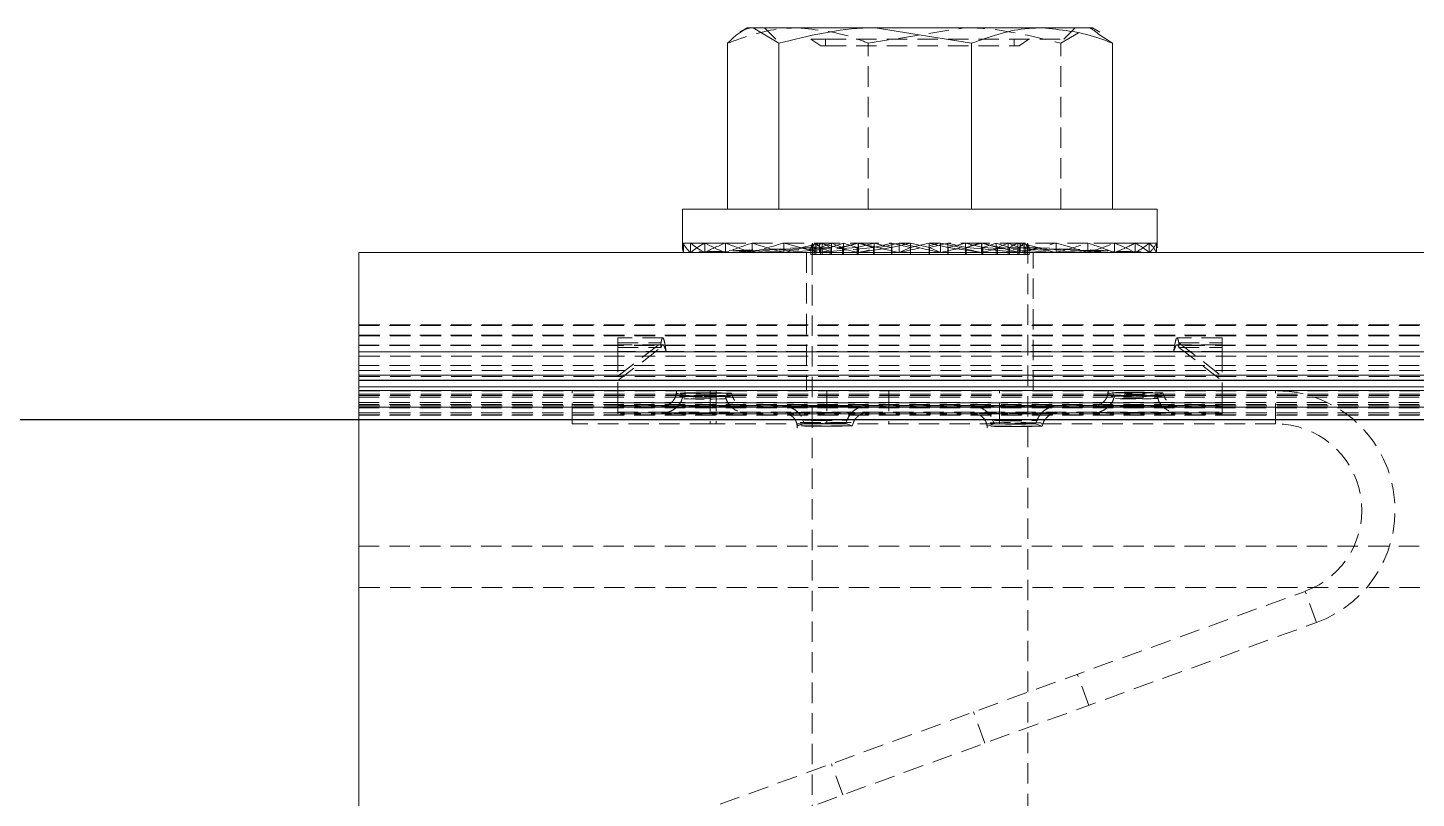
# Model space of a CAD drawing. Header units: feet. Extents: x 873 to 1463, y 2730 to 2935.
# Drawn here: x 1292.28 to 1309.3, y 2855.55 to 2865 of the extents above; entities that cross this region are included whole.
import ezdxf

# ---------------------------------------------------------------- set-up
doc = ezdxf.new("R2010")
doc.units = ezdxf.units.FT
doc.header["$MEASUREMENT"] = 0
doc.linetypes.add('HIDDEN', pattern=[0.375, 0.25, -0.125])

msp = doc.modelspace()

# ---------------------------------------------------------------- linework, layer by layer
at = {"color": 7, "linetype": 'Continuous', "lineweight": 15}
for p, q in [((1301.1, 2864.999), (1301.009, 2864.947)), ((1301.1, 2864.999), (1301.172, 2864.999)), ((1301.488, 2864.81), (1301.172, 2864.999)), ((1301.172, 2864.999), (1302.669, 2864.999)), ((1303.849, 2864.81), (1302.669, 2864.999)), ((1302.669, 2864.999), (1304.713, 2864.999)), ((1304.713, 2864.999), (1305.333, 2864.999)), ((1305.424, 2864.947), (1305.333, 2864.999)), ((1305.408, 2864.919), (1305.578, 2864.81)), ((1300.856, 2862.777), (1300.856, 2864.81)), ((1301.488, 2862.777), (1301.488, 2864.81)), ((1303.849, 2862.777), (1303.849, 2864.81)), ((1305.578, 2862.777), (1305.578, 2864.81)), ((1300.306, 2862.777), (1300.306, 2862.301)), ((1301.158, 2862.777), (1300.306, 2862.777)), ((1306.127, 2862.777), (1301.158, 2862.777)), ((1306.127, 2862.301), (1306.127, 2862.777)), ((1300.317, 2862.243), (1300.317, 2862.36)), ((1300.405, 2862.243), (1300.405, 2862.36)), ((1300.579, 2862.243), (1300.579, 2862.36)), ((1300.832, 2862.243), (1300.832, 2862.36)), ((1301.158, 2862.243), (1301.158, 2862.36)), ((1301.547, 2862.243), (1301.547, 2862.36)), ((1301.987, 2862.243), (1301.987, 2862.36)), ((1302.463, 2862.243), (1302.463, 2862.36)), ((1302.963, 2862.243), (1302.963, 2862.36)), ((1303.47, 2862.243), (1303.47, 2862.36)), ((1303.97, 2862.243), (1303.97, 2862.36)), ((1304.447, 2862.243), (1304.447, 2862.36)), ((1304.886, 2862.243), (1304.886, 2862.36)), ((1305.275, 2862.243), (1305.275, 2862.36)), ((1305.601, 2862.243), (1305.601, 2862.36)), ((1305.855, 2862.243), (1305.855, 2862.36)), ((1306.028, 2862.243), (1306.028, 2862.36)), ((1306.116, 2862.243), (1306.116, 2862.36)), ((1296.337, 2862.243), (1310.096, 2862.243)), ((1296.337, 2862.243), (1296.337, 2861.025)), ((1300.401, 2862.247), (1300.317, 2862.243)), ((1300.566, 2862.25), (1300.405, 2862.243)), ((1300.807, 2862.253), (1300.579, 2862.243)), ((1301.116, 2862.257), (1300.832, 2862.243)), ((1301.158, 2862.243), (1301.482, 2862.262)), ((1301.892, 2862.267), (1301.547, 2862.243)), ((1301.878, 2862.243), (1301.878, 2862.266)), ((1301.899, 2862.266), (1301.899, 2862.243)), ((1301.919, 2862.243), (1301.919, 2862.26)), ((1301.939, 2862.255), (1301.939, 2862.243)), ((1302.327, 2862.276), (1301.987, 2862.243)), ((1301.999, 2862.243), (1301.999, 2862.244)), ((1302.018, 2862.246), (1302.018, 2862.243)), ((1302.116, 2862.243), (1302.116, 2862.256)), ((1302.133, 2862.257), (1302.133, 2862.243)), ((1302.267, 2862.27), (1302.267, 2862.243)), ((1302.281, 2862.271), (1302.281, 2862.243)), ((1302.446, 2862.243), (1302.446, 2862.247)), ((1302.458, 2862.245), (1302.458, 2862.243)), ((1302.762, 2862.29), (1302.463, 2862.243)), ((1302.649, 2862.243), (1302.649, 2862.272)), ((1302.657, 2862.273), (1302.657, 2862.243)), ((1302.869, 2862.243), (1302.869, 2862.265)), ((1302.874, 2862.264), (1302.874, 2862.243)), ((1303.1, 2862.306), (1302.963, 2862.243)), ((1303.1, 2862.243), (1303.1, 2862.306)), ((1303.101, 2862.328), (1303.101, 2862.243)), ((1303.334, 2862.243), (1303.334, 2862.275)), ((1303.564, 2862.306), (1303.47, 2862.328)), ((1303.564, 2862.306), (1303.97, 2862.243)), ((1303.564, 2862.243), (1303.564, 2862.306)), ((1303.784, 2862.243), (1303.784, 2862.272)), ((1303.97, 2862.288), (1304.447, 2862.243)), ((1303.987, 2862.243), (1303.987, 2862.287)), ((1304.167, 2862.243), (1304.167, 2862.27)), ((1304.317, 2862.243), (1304.317, 2862.256)), ((1304.434, 2862.243), (1304.434, 2862.244)), ((1304.447, 2862.274), (1304.886, 2862.243)), ((1304.514, 2862.243), (1304.514, 2862.269)), ((1304.555, 2862.243), (1304.555, 2862.266)), ((1304.886, 2862.265), (1305.275, 2862.243)), ((1305.275, 2862.259), (1305.601, 2862.243)), ((1305.601, 2862.254), (1305.855, 2862.243)), ((1305.855, 2862.25), (1306.028, 2862.243)), ((1306.028, 2862.247), (1306.116, 2862.243)), ((1296.337, 2861.025), (1310.096, 2861.025)), ((1296.337, 2860.741), (1296.337, 2861.025)), ((1310.096, 2860.741), (1296.337, 2860.741)), ((1296.337, 2860.677), (1296.337, 2860.741)), ((1296.337, 2860.677), (1310.096, 2860.677)), ((1296.337, 2860.675), (1296.337, 2860.677)), ((1296.337, 2860.675), (1310.096, 2860.675)), ((1296.337, 2860.598), (1296.337, 2860.675)), ((1310.096, 2860.598), (1296.337, 2860.598)), ((1296.337, 2860.598), (1296.337, 2860.554)), ((1296.337, 2860.554), (1310.096, 2860.554)), ((1296.337, 2860.346), (1296.337, 2860.554)), ((1310.096, 2860.346), (1296.337, 2860.346)), ((1296.337, 2860.346), (1296.337, 2851.609))]:
    msp.add_line(p, q, dxfattribs=at)
at = {"color": 7, "linetype": 'HIDDEN', "lineweight": 0}
for p, q in [((1301.311, 2864.999), (1301.45, 2864.86)), ((1302.584, 2864.81), (1303.764, 2864.999)), ((1304.945, 2864.81), (1305.261, 2864.999)), ((1304.983, 2864.86), (1305.122, 2864.999)), ((1301.881, 2864.86), (1302.061, 2864.86)), ((1302.001, 2864.776), (1301.881, 2864.86)), ((1302.001, 2864.776), (1302.061, 2864.776)), ((1302.061, 2864.86), (1304.983, 2864.86)), ((1302.061, 2864.776), (1302.061, 2864.86)), ((1302.061, 2864.776), (1304.432, 2864.776)), ((1302.584, 2862.777), (1302.584, 2864.81)), ((1304.372, 2864.776), (1304.372, 2864.86)), ((1304.432, 2864.776), (1304.552, 2864.86)), ((1304.945, 2862.777), (1304.945, 2864.81)), ((1300.317, 2862.36), (1300.405, 2862.36)), ((1300.405, 2862.36), (1300.579, 2862.36)), ((1300.579, 2862.36), (1300.832, 2862.36)), ((1300.832, 2862.36), (1301.158, 2862.36)), ((1301.158, 2862.36), (1301.547, 2862.36)), ((1301.547, 2862.36), (1301.987, 2862.36)), ((1301.878, 2862.306), (1301.899, 2862.36)), ((1301.878, 2862.306), (1301.939, 2862.36)), ((1301.899, 2862.36), (1301.899, 2862.266)), ((1301.919, 2862.306), (1301.899, 2862.36)), ((1301.919, 2862.306), (1302.018, 2862.36)), ((1301.939, 2862.36), (1301.939, 2862.255)), ((1301.999, 2862.306), (1301.939, 2862.36)), ((1301.987, 2862.36), (1302.463, 2862.36)), ((1301.999, 2862.306), (1302.133, 2862.36)), ((1302.018, 2862.36), (1302.018, 2862.246)), ((1302.116, 2862.306), (1302.018, 2862.36)), ((1302.116, 2862.306), (1302.281, 2862.36)), ((1302.133, 2862.36), (1302.133, 2862.257)), ((1302.267, 2862.306), (1302.133, 2862.36)), ((1302.267, 2862.306), (1302.458, 2862.36)), ((1302.281, 2862.36), (1302.281, 2862.271)), ((1302.446, 2862.306), (1302.281, 2862.36)), ((1302.446, 2862.306), (1302.657, 2862.36)), ((1302.458, 2862.36), (1302.458, 2862.245)), ((1302.649, 2862.306), (1302.458, 2862.36)), ((1302.463, 2862.36), (1302.874, 2862.36)), ((1302.649, 2862.306), (1302.874, 2862.36)), ((1302.657, 2862.36), (1302.657, 2862.273)), ((1302.869, 2862.306), (1302.657, 2862.36)), ((1302.869, 2862.306), (1303.101, 2862.36)), ((1302.874, 2862.36), (1302.874, 2862.264)), ((1303.1, 2862.306), (1302.874, 2862.36)), ((1302.963, 2862.36), (1303.101, 2862.36)), ((1303.1, 2862.306), (1303.332, 2862.36)), ((1303.101, 2862.36), (1303.101, 2862.328)), ((1303.334, 2862.306), (1303.101, 2862.36)), ((1303.47, 2862.328), (1303.332, 2862.36)), ((1303.47, 2862.36), (1303.332, 2862.36)), ((1303.332, 2862.36), (1303.332, 2862.221)), ((1303.334, 2862.306), (1303.559, 2862.36)), ((1303.784, 2862.306), (1303.559, 2862.36)), ((1303.97, 2862.36), (1303.559, 2862.36)), ((1303.559, 2862.36), (1303.559, 2862.221)), ((1303.564, 2862.306), (1303.776, 2862.36)), ((1303.987, 2862.306), (1303.776, 2862.36)), ((1303.776, 2862.36), (1303.776, 2862.221)), ((1303.784, 2862.306), (1303.975, 2862.36)), ((1304.447, 2862.36), (1303.97, 2862.36)), ((1304.167, 2862.306), (1303.975, 2862.36)), ((1303.975, 2862.36), (1303.975, 2862.221)), ((1303.987, 2862.306), (1304.152, 2862.36)), ((1304.317, 2862.306), (1304.152, 2862.36)), ((1304.152, 2862.36), (1304.152, 2862.221)), ((1304.167, 2862.306), (1304.3, 2862.36)), ((1304.434, 2862.306), (1304.3, 2862.36)), ((1304.3, 2862.36), (1304.3, 2862.221)), ((1304.317, 2862.306), (1304.416, 2862.36)), ((1304.514, 2862.306), (1304.416, 2862.36)), ((1304.416, 2862.36), (1304.416, 2862.221)), ((1304.434, 2862.306), (1304.495, 2862.36)), ((1304.886, 2862.36), (1304.447, 2862.36)), ((1304.555, 2862.306), (1304.495, 2862.36)), ((1304.495, 2862.36), (1304.495, 2862.221)), ((1304.514, 2862.306), (1304.535, 2862.36)), ((1304.555, 2862.306), (1304.535, 2862.36)), ((1304.535, 2862.36), (1304.535, 2862.221)), ((1305.275, 2862.36), (1304.886, 2862.36)), ((1305.601, 2862.36), (1305.275, 2862.36)), ((1305.855, 2862.36), (1305.601, 2862.36)), ((1306.028, 2862.36), (1305.855, 2862.36)), ((1306.116, 2862.36), (1306.028, 2862.36)), ((1301.878, 2862.306), (1300.401, 2862.247)), ((1301.919, 2862.306), (1300.566, 2862.25)), ((1301.999, 2862.306), (1300.807, 2862.253)), ((1302.116, 2862.306), (1301.116, 2862.257)), ((1301.482, 2862.262), (1302.267, 2862.306)), ((1301.828, 2862.243), (1301.828, 2860.55)), ((1301.878, 2862.266), (1301.878, 2862.306)), ((1301.878, 2862.221), (1301.878, 2862.243)), ((1301.899, 2862.221), (1301.878, 2862.221)), ((1302.446, 2862.306), (1301.892, 2862.267)), ((1301.894, 2862.221), (1301.894, 2848.093)), ((1301.899, 2862.243), (1301.899, 2862.221)), ((1301.919, 2862.221), (1301.899, 2862.221)), ((1301.919, 2862.26), (1301.919, 2862.306)), ((1301.919, 2862.221), (1301.919, 2862.243)), ((1301.939, 2862.221), (1301.919, 2862.221)), ((1301.939, 2862.243), (1301.939, 2862.221)), ((1301.999, 2862.221), (1301.939, 2862.221)), ((1301.999, 2862.244), (1301.999, 2862.306)), ((1301.999, 2862.221), (1301.999, 2862.243)), ((1302.018, 2862.221), (1301.999, 2862.221)), ((1302.018, 2862.243), (1302.018, 2862.221)), ((1302.116, 2862.221), (1302.018, 2862.221)), ((1302.116, 2862.256), (1302.116, 2862.306)), ((1302.116, 2862.221), (1302.116, 2862.243)), ((1302.133, 2862.221), (1302.116, 2862.221)), ((1302.133, 2862.243), (1302.133, 2862.221)), ((1302.267, 2862.221), (1302.133, 2862.221)), ((1302.267, 2862.306), (1302.267, 2862.27)), ((1302.267, 2862.243), (1302.267, 2862.221)), ((1302.281, 2862.221), (1302.267, 2862.221)), ((1302.281, 2862.243), (1302.281, 2862.221)), ((1302.446, 2862.221), (1302.281, 2862.221)), ((1302.649, 2862.306), (1302.327, 2862.276)), ((1302.446, 2862.247), (1302.446, 2862.306)), ((1302.446, 2862.221), (1302.446, 2862.243)), ((1302.458, 2862.221), (1302.446, 2862.221)), ((1302.458, 2862.243), (1302.458, 2862.221)), ((1302.649, 2862.221), (1302.458, 2862.221)), ((1302.649, 2862.272), (1302.649, 2862.306)), ((1302.649, 2862.221), (1302.649, 2862.243)), ((1302.657, 2862.221), (1302.649, 2862.221)), ((1302.657, 2862.243), (1302.657, 2862.221)), ((1302.869, 2862.221), (1302.657, 2862.221)), ((1302.869, 2862.306), (1302.762, 2862.29)), ((1302.869, 2862.265), (1302.869, 2862.306)), ((1302.869, 2862.221), (1302.869, 2862.243)), ((1302.874, 2862.221), (1302.869, 2862.221)), ((1302.874, 2862.243), (1302.874, 2862.221)), ((1303.1, 2862.221), (1302.874, 2862.221)), ((1303.1, 2862.221), (1303.1, 2862.243)), ((1303.101, 2862.221), (1303.1, 2862.221)), ((1303.101, 2862.243), (1303.101, 2862.221)), ((1303.334, 2862.221), (1303.101, 2862.221)), ((1303.334, 2862.306), (1303.47, 2862.243)), ((1303.334, 2862.275), (1303.334, 2862.306)), ((1303.334, 2862.221), (1303.334, 2862.243)), ((1303.564, 2862.221), (1303.334, 2862.221)), ((1303.564, 2862.221), (1303.564, 2862.243)), ((1303.784, 2862.221), (1303.564, 2862.221)), ((1303.784, 2862.306), (1303.97, 2862.288)), ((1303.784, 2862.272), (1303.784, 2862.306)), ((1303.784, 2862.221), (1303.784, 2862.243)), ((1303.987, 2862.221), (1303.784, 2862.221)), ((1303.987, 2862.306), (1304.447, 2862.274)), ((1303.987, 2862.287), (1303.987, 2862.306)), ((1303.987, 2862.221), (1303.987, 2862.243)), ((1304.167, 2862.221), (1303.987, 2862.221)), ((1304.167, 2862.306), (1304.886, 2862.265)), ((1304.167, 2862.27), (1304.167, 2862.306)), ((1304.167, 2862.221), (1304.167, 2862.243)), ((1304.317, 2862.221), (1304.167, 2862.221)), ((1304.317, 2862.306), (1305.275, 2862.259)), ((1304.317, 2862.256), (1304.317, 2862.306)), ((1304.317, 2862.221), (1304.317, 2862.243)), ((1304.434, 2862.221), (1304.317, 2862.221)), ((1304.434, 2862.306), (1305.601, 2862.254)), ((1304.434, 2862.244), (1304.434, 2862.306)), ((1304.434, 2862.221), (1304.434, 2862.243)), ((1304.514, 2862.221), (1304.434, 2862.221)), ((1304.514, 2862.306), (1305.855, 2862.25)), ((1304.514, 2862.269), (1304.514, 2862.306)), ((1304.514, 2862.221), (1304.514, 2862.243)), ((1304.555, 2862.221), (1304.514, 2862.221)), ((1304.54, 2847.858), (1304.54, 2862.221)), ((1304.555, 2862.306), (1306.028, 2862.247)), ((1304.555, 2862.266), (1304.555, 2862.306)), ((1304.555, 2862.221), (1304.555, 2862.243)), ((1304.605, 2860.55), (1304.605, 2862.243)), ((1310.096, 2861.356), (1296.337, 2861.356)), ((1310.096, 2861.356), (1296.337, 2861.356)), ((1296.337, 2861.351), (1310.096, 2861.351)), ((1310.096, 2861.231), (1296.337, 2861.231)), ((1296.337, 2861.229), (1310.096, 2861.229)), ((1310.096, 2861.221), (1296.337, 2861.221)), ((1299.512, 2861.029), (1299.512, 2861.197)), ((1300.064, 2861.197), (1299.512, 2861.197)), ((1306.921, 2861.197), (1306.369, 2861.197)), ((1306.921, 2861.197), (1306.921, 2861.029)), ((1296.337, 2861.107), (1310.096, 2861.107)), ((1296.337, 2861.105), (1310.096, 2861.105)), ((1299.512, 2861.135), (1300.042, 2861.135)), ((1299.512, 2860.727), (1300.042, 2861.135)), ((1300.064, 2861.112), (1299.512, 2861.112)), ((1299.512, 2861.081), (1300.042, 2861.081)), ((1299.512, 2860.673), (1300.042, 2861.081)), ((1299.512, 2861.029), (1299.512, 2860.402)), ((1300.105, 2861.029), (1299.512, 2861.029)), ((1300.105, 2861.028), (1299.512, 2861.028)), ((1300.042, 2861.081), (1300.042, 2861.135)), ((1306.328, 2861.029), (1300.105, 2861.029)), ((1300.105, 2861.028), (1300.105, 2861.029)), ((1306.328, 2861.028), (1300.105, 2861.028)), ((1306.921, 2861.029), (1306.328, 2861.029)), ((1306.328, 2861.028), (1306.328, 2861.029)), ((1306.921, 2861.028), (1306.328, 2861.028)), ((1306.921, 2861.112), (1306.369, 2861.112)), ((1306.392, 2861.135), (1306.921, 2861.135)), ((1306.392, 2861.081), (1306.392, 2861.135)), ((1306.392, 2861.135), (1306.921, 2860.727)), ((1306.392, 2861.081), (1306.921, 2861.081)), ((1306.392, 2861.081), (1306.921, 2860.673)), ((1306.921, 2860.402), (1306.921, 2861.029)), ((1310.096, 2860.973), (1296.337, 2860.973)), ((1296.337, 2860.857), (1310.096, 2860.857)), ((1310.096, 2860.799), (1296.337, 2860.799)), ((1310.096, 2860.724), (1296.337, 2860.724)), ((1310.096, 2860.55), (1296.337, 2860.55)), ((1310.096, 2860.509), (1296.337, 2860.509)), ((1310.096, 2860.491), (1296.337, 2860.491)), ((1296.337, 2860.472), (1310.096, 2860.472)), ((1298.951, 2860.143), (1298.951, 2860.55)), ((1300.236, 2860.52), (1300.221, 2860.479)), ((1300.237, 2860.52), (1300.316, 2860.491)), ((1300.316, 2860.491), (1300.301, 2860.45)), ((1300.644, 2860.55), (1300.644, 2860.143)), ((1300.719, 2860.55), (1300.719, 2860.143)), ((1300.825, 2860.491), (1300.905, 2860.52)), ((1300.84, 2860.45), (1300.825, 2860.491)), ((1300.92, 2860.479), (1300.905, 2860.52)), ((1302.074, 2860.55), (1302.074, 2860.143)), ((1302.836, 2860.55), (1302.836, 2860.143)), ((1304.191, 2860.143), (1304.191, 2860.55)), ((1305.529, 2860.524), (1305.514, 2860.483)), ((1305.529, 2860.524), (1305.608, 2860.495)), ((1305.608, 2860.495), (1305.593, 2860.454)), ((1306.117, 2860.495), (1306.197, 2860.524)), ((1306.132, 2860.454), (1306.117, 2860.495)), ((1306.212, 2860.483), (1306.197, 2860.524)), ((1307.578, 2860.143), (1307.578, 2860.55)), ((1296.337, 2860.407), (1310.096, 2860.407)), ((1296.337, 2860.38), (1310.096, 2860.38)), ((1310.096, 2860.365), (1296.337, 2860.365)), ((1296.337, 2860.338), (1310.096, 2860.338)), ((1306.921, 2860.402), (1299.512, 2860.402)), ((1306.921, 2860.402), (1299.512, 2860.402)), ((1299.512, 2860.402), (1299.512, 2860.37)), ((1299.512, 2860.37), (1306.921, 2860.37)), ((1299.512, 2860.286), (1299.512, 2860.37)), ((1306.921, 2860.352), (1299.512, 2860.352)), ((1306.921, 2860.37), (1306.921, 2860.402)), ((1306.921, 2860.286), (1306.921, 2860.37)), ((1296.337, 2860.28), (1310.096, 2860.28)), ((1310.096, 2860.28), (1296.337, 2860.28)), ((1310.096, 2860.252), (1296.337, 2860.252)), ((1296.337, 2860.248), (1310.096, 2860.248)), ((1296.337, 2860.195), (1310.096, 2860.195)), ((1300.644, 2860.143), (1298.951, 2860.143)), ((1299.512, 2860.286), (1306.921, 2860.286)), ((1299.512, 2860.267), (1299.512, 2860.286)), ((1306.921, 2860.267), (1299.512, 2860.267)), ((1307.578, 2860.143), (1300.644, 2860.143)), ((1301.703, 2860.159), (1301.718, 2860.117)), ((1301.798, 2860.146), (1301.718, 2860.118)), ((1301.783, 2860.188), (1301.798, 2860.146)), ((1302.307, 2860.146), (1302.322, 2860.188)), ((1302.386, 2860.118), (1302.307, 2860.146)), ((1302.386, 2860.117), (1302.401, 2860.159)), ((1304.032, 2860.155), (1304.047, 2860.114)), ((1304.126, 2860.143), (1304.047, 2860.114)), ((1304.111, 2860.184), (1304.126, 2860.143)), ((1304.635, 2860.143), (1304.65, 2860.184)), ((1304.715, 2860.114), (1304.635, 2860.143)), ((1304.715, 2860.114), (1304.73, 2860.155)), ((1306.921, 2860.286), (1306.921, 2860.267)), ((1296.337, 2858.645), (1310.096, 2858.645)), ((1310.096, 2858.137), (1296.337, 2858.137)), ((1297.596, 2854.326), (1307.94, 2858.09)), ((1308.079, 2857.708), (1307.94, 2858.09)), ((1297.735, 2853.944), (1308.079, 2857.708)), ((1305.287, 2856.692), (1305.148, 2857.074)), ((1304.014, 2856.229), (1303.875, 2856.611)), ((1302.27, 2855.594), (1302.131, 2855.976))]:
    msp.add_line(p, q, dxfattribs=at)
at = {"color": 6}
for p, q in [((1194.713, 2860.195), (1296.337, 2860.195)), ((1296.337, 2860.195), (1411.72, 2860.195))]:
    msp.add_line(p, q, dxfattribs=at)
at = {"color": 7, "linetype": 'HIDDEN', "lineweight": 0, "flags": 128}
for points in [[(1300.571, 2860.482), (1300.704, 2860.482), (1300.817, 2860.481), (1300.893, 2860.48), (1300.92, 2860.479), (1300.893, 2860.478), (1300.817, 2860.477), (1300.704, 2860.476), (1300.571, 2860.476), (1300.437, 2860.476), (1300.324, 2860.477), (1300.248, 2860.478), (1300.221, 2860.479), (1300.248, 2860.48), (1300.324, 2860.481), (1300.437, 2860.482), (1300.571, 2860.482)], [(1300.571, 2860.523), (1300.443, 2860.523), (1300.334, 2860.522), (1300.262, 2860.521), (1300.236, 2860.52), (1300.262, 2860.519), (1300.334, 2860.518), (1300.443, 2860.518), (1300.571, 2860.517), (1300.698, 2860.518), (1300.807, 2860.518), (1300.879, 2860.519), (1300.905, 2860.52), (1300.879, 2860.521), (1300.807, 2860.522), (1300.698, 2860.523), (1300.571, 2860.523)], [(1300.571, 2860.489), (1300.668, 2860.489), (1300.751, 2860.49), (1300.806, 2860.491), (1300.825, 2860.491), (1300.806, 2860.492), (1300.751, 2860.493), (1300.668, 2860.493), (1300.571, 2860.494), (1300.473, 2860.493), (1300.391, 2860.493), (1300.335, 2860.492), (1300.316, 2860.491), (1300.335, 2860.491), (1300.391, 2860.49), (1300.473, 2860.489), (1300.571, 2860.489)], [(1305.863, 2860.486), (1305.996, 2860.486), (1306.109, 2860.485), (1306.185, 2860.484), (1306.212, 2860.483), (1306.185, 2860.482), (1306.109, 2860.481), (1305.996, 2860.48), (1305.863, 2860.48), (1305.729, 2860.48), (1305.616, 2860.481), (1305.54, 2860.482), (1305.514, 2860.483), (1305.54, 2860.484), (1305.616, 2860.485), (1305.729, 2860.486), (1305.863, 2860.486)], [(1305.863, 2860.527), (1305.735, 2860.527), (1305.626, 2860.526), (1305.554, 2860.525), (1305.529, 2860.524), (1305.554, 2860.523), (1305.626, 2860.522), (1305.735, 2860.521), (1305.863, 2860.521), (1305.991, 2860.521), (1306.099, 2860.522), (1306.171, 2860.523), (1306.197, 2860.524), (1306.171, 2860.525), (1306.099, 2860.526), (1305.991, 2860.527), (1305.863, 2860.527)], [(1305.863, 2860.493), (1305.96, 2860.493), (1306.043, 2860.494), (1306.098, 2860.494), (1306.117, 2860.495), (1306.098, 2860.496), (1306.043, 2860.497), (1305.96, 2860.497), (1305.863, 2860.497), (1305.765, 2860.497), (1305.683, 2860.497), (1305.628, 2860.496), (1305.608, 2860.495), (1305.628, 2860.494), (1305.683, 2860.494), (1305.765, 2860.493), (1305.863, 2860.493)], [(1300.05, 2860.359), (1300.09, 2860.361), (1300.203, 2860.363), (1300.372, 2860.364), (1300.571, 2860.364), (1300.77, 2860.364), (1300.938, 2860.363), (1301.051, 2860.361), (1301.091, 2860.359), (1301.051, 2860.358), (1300.938, 2860.356), (1300.77, 2860.355), (1300.571, 2860.355), (1300.372, 2860.355), (1300.203, 2860.356), (1300.09, 2860.358), (1300.05, 2860.359)], [(1300.571, 2860.448), (1300.467, 2860.448), (1300.38, 2860.449), (1300.322, 2860.449), (1300.301, 2860.45), (1300.322, 2860.451), (1300.38, 2860.452), (1300.467, 2860.452), (1300.571, 2860.453), (1300.674, 2860.452), (1300.761, 2860.452), (1300.82, 2860.451), (1300.84, 2860.45), (1300.82, 2860.449), (1300.761, 2860.449), (1300.674, 2860.448), (1300.571, 2860.448)], [(1301.532, 2860.363), (1301.572, 2860.365), (1301.685, 2860.366), (1301.853, 2860.367), (1302.052, 2860.368), (1302.251, 2860.367), (1302.42, 2860.366), (1302.533, 2860.365), (1302.572, 2860.363), (1302.533, 2860.361), (1302.42, 2860.36), (1302.251, 2860.359), (1302.052, 2860.359), (1301.853, 2860.359), (1301.685, 2860.36), (1301.572, 2860.361), (1301.532, 2860.363)], [(1303.861, 2860.359), (1303.9, 2860.361), (1304.013, 2860.363), (1304.182, 2860.364), (1304.381, 2860.364), (1304.58, 2860.364), (1304.749, 2860.363), (1304.861, 2860.361), (1304.901, 2860.359), (1304.861, 2860.358), (1304.749, 2860.356), (1304.58, 2860.355), (1304.381, 2860.355), (1304.182, 2860.355), (1304.013, 2860.356), (1303.9, 2860.358), (1303.861, 2860.359)], [(1305.343, 2860.363), (1305.382, 2860.365), (1305.495, 2860.366), (1305.664, 2860.367), (1305.863, 2860.368), (1306.062, 2860.367), (1306.23, 2860.366), (1306.343, 2860.365), (1306.383, 2860.363), (1306.343, 2860.361), (1306.23, 2860.36), (1306.062, 2860.359), (1305.863, 2860.359), (1305.664, 2860.359), (1305.495, 2860.36), (1305.382, 2860.361), (1305.343, 2860.363)], [(1305.863, 2860.452), (1305.76, 2860.452), (1305.672, 2860.452), (1305.614, 2860.453), (1305.593, 2860.454), (1305.614, 2860.455), (1305.672, 2860.456), (1305.76, 2860.456), (1305.863, 2860.456), (1305.966, 2860.456), (1306.053, 2860.456), (1306.112, 2860.455), (1306.132, 2860.454), (1306.112, 2860.453), (1306.053, 2860.452), (1305.966, 2860.452), (1305.863, 2860.452)], [(1300.05, 2860.275), (1300.09, 2860.273), (1300.203, 2860.272), (1300.372, 2860.271), (1300.571, 2860.27), (1300.77, 2860.271), (1300.938, 2860.272), (1301.051, 2860.273), (1301.091, 2860.275), (1301.051, 2860.276), (1300.938, 2860.278), (1300.77, 2860.279), (1300.571, 2860.279), (1300.372, 2860.279), (1300.203, 2860.278), (1300.09, 2860.276), (1300.05, 2860.275)], [(1302.572, 2860.278), (1302.533, 2860.28), (1302.42, 2860.282), (1302.251, 2860.283), (1302.052, 2860.283), (1301.853, 2860.283), (1301.685, 2860.282), (1301.572, 2860.28), (1301.532, 2860.278), (1301.572, 2860.277), (1301.685, 2860.275), (1301.853, 2860.274), (1302.052, 2860.274), (1302.251, 2860.274), (1302.42, 2860.275), (1302.533, 2860.277), (1302.572, 2860.278)], [(1302.052, 2860.156), (1302.186, 2860.156), (1302.299, 2860.157), (1302.375, 2860.157), (1302.401, 2860.159), (1302.375, 2860.16), (1302.299, 2860.161), (1302.186, 2860.161), (1302.052, 2860.162), (1301.919, 2860.161), (1301.806, 2860.161), (1301.73, 2860.16), (1301.703, 2860.159), (1301.703, 2860.159)], [(1302.052, 2860.19), (1301.949, 2860.19), (1301.862, 2860.189), (1301.803, 2860.189), (1301.783, 2860.188), (1301.803, 2860.187), (1301.862, 2860.186), (1301.949, 2860.185), (1302.052, 2860.185), (1302.155, 2860.185), (1302.243, 2860.186), (1302.301, 2860.187), (1302.322, 2860.188)], [(1302.052, 2860.149), (1302.15, 2860.148), (1302.232, 2860.148), (1302.287, 2860.147), (1302.307, 2860.146), (1302.287, 2860.146), (1302.232, 2860.145), (1302.15, 2860.144), (1302.052, 2860.144), (1301.955, 2860.144), (1301.872, 2860.145), (1301.817, 2860.146), (1301.798, 2860.146), (1301.817, 2860.147), (1301.872, 2860.148), (1301.955, 2860.148), (1302.052, 2860.149)], [(1304.901, 2860.275), (1304.861, 2860.276), (1304.749, 2860.278), (1304.58, 2860.279), (1304.381, 2860.279), (1304.182, 2860.279), (1304.013, 2860.278), (1303.9, 2860.276), (1303.861, 2860.275), (1303.9, 2860.273), (1304.013, 2860.272), (1304.182, 2860.271), (1304.381, 2860.27), (1304.58, 2860.271), (1304.749, 2860.272), (1304.861, 2860.273), (1304.901, 2860.275)], [(1304.381, 2860.152), (1304.514, 2860.152), (1304.628, 2860.153), (1304.703, 2860.154), (1304.73, 2860.155), (1304.703, 2860.156), (1304.628, 2860.157), (1304.514, 2860.158), (1304.381, 2860.158), (1304.247, 2860.158), (1304.134, 2860.157), (1304.058, 2860.156), (1304.032, 2860.155), (1304.032, 2860.155)], [(1304.381, 2860.186), (1304.278, 2860.186), (1304.19, 2860.186), (1304.132, 2860.185), (1304.111, 2860.184), (1304.132, 2860.183), (1304.19, 2860.182), (1304.278, 2860.182), (1304.381, 2860.182), (1304.484, 2860.182), (1304.571, 2860.182), (1304.63, 2860.183), (1304.65, 2860.184)], [(1304.381, 2860.145), (1304.478, 2860.145), (1304.561, 2860.144), (1304.616, 2860.144), (1304.635, 2860.143), (1304.616, 2860.142), (1304.561, 2860.141), (1304.478, 2860.141), (1304.381, 2860.14), (1304.283, 2860.141), (1304.201, 2860.141), (1304.146, 2860.142), (1304.126, 2860.143), (1304.146, 2860.144), (1304.201, 2860.144), (1304.283, 2860.145), (1304.381, 2860.145)], [(1305.343, 2860.278), (1305.382, 2860.277), (1305.495, 2860.275), (1305.664, 2860.274), (1305.863, 2860.274), (1306.062, 2860.274), (1306.23, 2860.275), (1306.343, 2860.277), (1306.383, 2860.278), (1306.343, 2860.28), (1306.23, 2860.282), (1306.062, 2860.283), (1305.863, 2860.283), (1305.664, 2860.283), (1305.495, 2860.282), (1305.382, 2860.28), (1305.343, 2860.278)], [(1302.052, 2860.115), (1301.925, 2860.115), (1301.816, 2860.115), (1301.744, 2860.116), (1301.718, 2860.117), (1301.744, 2860.119), (1301.816, 2860.12), (1301.925, 2860.12), (1302.052, 2860.12), (1302.18, 2860.12), (1302.289, 2860.12), (1302.361, 2860.119), (1302.386, 2860.117), (1302.361, 2860.116), (1302.289, 2860.115), (1302.18, 2860.115), (1302.052, 2860.115)], [(1304.381, 2860.111), (1304.253, 2860.111), (1304.145, 2860.112), (1304.072, 2860.113), (1304.047, 2860.114), (1304.072, 2860.115), (1304.145, 2860.116), (1304.253, 2860.116), (1304.381, 2860.117), (1304.509, 2860.116), (1304.617, 2860.116), (1304.69, 2860.115), (1304.715, 2860.114), (1304.69, 2860.113), (1304.617, 2860.112), (1304.509, 2860.111), (1304.381, 2860.111)]]:
    msp.add_lwpolyline(points, dxfattribs=at)
at = {"color": 7, "linetype": 'HIDDEN', "lineweight": 0}
for radius in [1.465, 1.058]:
    msp.add_arc((1307.578, 2859.085), radius, 290, 90, dxfattribs=at)
for major_axis, ratio, start_param, end_param in [((2.911, 0.062), 0.229891, 3.049442, 3.136709), ((2.91, 0.297), 0.207176, 2.684134, 2.858666), ((2.91, 0.399), 0.185741, 2.505242, 2.679775), ((2.91, 0.488), 0.158901, 2.32957, 2.504103), ((2.91, 0.56), 0.127772, 2.157087, 2.33162), ((2.91, 0.615), 0.093441, 1.9874, 2.161933), ((2.91, 0.651), 0.056913, 1.819861, 1.994394), ((2.911, 0.67), 0.01911, 1.653666, 1.828199), ((2.911, 0.67), 0.01911, 4.620726, 4.795259), ((2.91, 0.651), 0.056913, 4.786921, 4.961454), ((2.91, 0.615), 0.093441, 4.95446, 5.128993), ((2.91, 0.56), 0.127772, 5.124147, 5.29868), ((2.91, 0.488), 0.158901, 5.324272, 5.471162), ((2.91, 0.399), 0.185741, 5.493231, 5.646834), ((2.91, 0.297), 0.207176, 5.675442, 5.825726), ((2.91, 0.183), 0.222167, 5.832887, 6.00742), ((2.911, 0.062), 0.229891, 6.016502, 6.191035)]:
    msp.add_ellipse((1303.217, 2862.36), major_axis=major_axis, ratio=ratio, start_param=start_param, end_param=end_param, dxfattribs=at)
at = {"color": 7, "linetype": 'Continuous', "lineweight": 15}
for major_axis, ratio, start_param, end_param in [((2.911, -0.062), 0.229891, 3.233743, 3.408276), ((2.91, -0.183), 0.222167, 3.417358, 3.591891), ((2.91, -0.297), 0.207176, 3.599052, 3.773585), ((2.91, -0.399), 0.185741, 3.777944, 3.952477), ((2.91, -0.488), 0.158901, 3.953616, 4.128149), ((2.91, -0.56), 0.127772, 4.126098, 4.300631), ((2.91, -0.615), 0.093441, 4.295785, 4.470318), ((2.91, -0.651), 0.056913, 4.463324, 4.637857), ((2.911, -0.67), 0.01911, 4.629519, 4.804052), ((2.911, -0.67), 0.01911, 1.313394, 1.487927), ((2.91, -0.651), 0.056913, 1.147198, 1.321731), ((2.91, -0.615), 0.093441, 0.97966, 1.154193), ((2.91, -0.56), 0.127772, 0.809973, 0.984506), ((2.91, -0.488), 0.158901, 0.63749, 0.812023), ((2.91, -0.399), 0.185741, 0.461818, 0.636351), ((2.91, -0.297), 0.207176, 0.282926, 0.457459), ((2.91, -0.183), 0.222167, 0.101233, 0.275766), ((2.911, -0.062), 0.229891, 0.004884, 0.09215), ((2.911, 0.062), 0.229891, 3.136709, 3.223975), ((2.91, 0.488), 0.158901, 5.296629, 5.324272), ((2.91, 0.399), 0.185741, 5.472301, 5.493231), ((2.91, 0.297), 0.207176, 5.651193, 5.675442)]:
    msp.add_ellipse((1303.217, 2862.36), major_axis=major_axis, ratio=ratio, start_param=start_param, end_param=end_param, dxfattribs=at)
for points, knots in [([(1301.172, 2864.999), (1301.164, 2864.999), (1301.058, 2864.997), (1300.953, 2864.9), (1300.856, 2864.81)], [0, 0, 0, 0, 0.070214, 1, 1, 1, 1]), ([(1302.669, 2864.999), (1302.641, 2864.999), (1302.242, 2864.997), (1301.851, 2864.9), (1301.488, 2864.81)], [0, 0, 0, 0, 0.070214, 1, 1, 1, 1]), ([(1304.713, 2864.999), (1304.643, 2864.997), (1304.35, 2864.988), (1304.065, 2864.887), (1303.849, 2864.81)], [0, 0, 0, 0, 0.2424856, 1, 1, 1, 1]), ([(1305.578, 2864.81), (1305.514, 2864.835), (1305.233, 2864.947), (1304.94, 2864.976), (1304.713, 2864.999)], [0, 0, 0, 0, 0.224518, 1, 1, 1, 1])]:
    msp.add_open_spline(points, degree=3, knots=knots, dxfattribs=at)
at = {"color": 7, "linetype": 'HIDDEN', "lineweight": 0}
for points, knots in [([(1300.856, 2864.81), (1301.071, 2864.887), (1301.356, 2864.988), (1301.649, 2864.997), (1301.72, 2864.999)], [0, 0, 0, 0, 0.757515, 1, 1, 1, 1]), ([(1301.72, 2864.999), (1301.947, 2864.976), (1302.239, 2864.947), (1302.521, 2864.835), (1302.584, 2864.81)], [0, 0, 0, 0, 0.775482, 1, 1, 1, 1]), ([(1303.764, 2864.999), (1303.792, 2864.999), (1304.191, 2864.997), (1304.582, 2864.9), (1304.945, 2864.81)], [0, 0, 0, 0, 0.0702138, 1, 1, 1, 1]), ([(1305.261, 2864.999), (1305.269, 2864.999), (1305.318, 2864.999), (1305.367, 2864.956), (1305.408, 2864.919)], [0, 0, 0, 0, 0.151586, 1, 1, 1, 1]), ([(1300.042, 2861.135), (1300.044, 2861.149), (1300.05, 2861.176), (1300.059, 2861.197), (1300.068, 2861.198), (1300.077, 2861.18), (1300.086, 2861.145), (1300.095, 2861.095), (1300.101, 2861.054), (1300.104, 2861.032), (1300.105, 2861.029)], [0, 0, 0, 0, 0.139668, 0.279339, 0.41901, 0.558683, 0.698354, 0.838026, 0.977698, 1, 1, 1, 1]), ([(1306.328, 2861.029), (1306.331, 2861.048), (1306.337, 2861.087), (1306.346, 2861.138), (1306.355, 2861.176), (1306.364, 2861.197), (1306.373, 2861.198), (1306.381, 2861.18), (1306.388, 2861.154), (1306.391, 2861.137), (1306.392, 2861.135)], [0, 0, 0, 0, 0.139668, 0.279339, 0.419011, 0.558683, 0.698353, 0.838025, 0.977697, 1, 1, 1, 1]), ([(1300.042, 2861.081), (1300.045, 2861.088), (1300.051, 2861.102), (1300.06, 2861.112), (1300.069, 2861.113), (1300.078, 2861.102), (1300.087, 2861.082), (1300.096, 2861.057), (1300.102, 2861.037), (1300.105, 2861.028)], [0, 0, 0, 0, 0.144458, 0.288914, 0.433332, 0.577748, 0.722165, 0.866577, 1, 1, 1, 1]), ([(1306.328, 2861.028), (1306.331, 2861.038), (1306.338, 2861.058), (1306.347, 2861.084), (1306.356, 2861.103), (1306.365, 2861.113), (1306.374, 2861.112), (1306.383, 2861.101), (1306.389, 2861.088), (1306.392, 2861.081)], [0, 0, 0, 0, 0.144459, 0.288919, 0.433336, 0.57775, 0.722169, 0.866581, 1, 1, 1, 1]), ([(1300.232, 2860.541), (1300.23, 2860.518), (1300.225, 2860.478), (1300.196, 2860.429), (1300.164, 2860.397), (1300.134, 2860.378), (1300.116, 2860.372), (1300.109, 2860.37)], [0, 0, 0, 0, 0.303487, 0.539122, 0.735649, 0.901264, 1, 1, 1, 1]), ([(1300.476, 2860.364), (1300.515, 2860.364), (1300.618, 2860.364), (1300.787, 2860.364), (1300.95, 2860.363), (1301.04, 2860.361), (1301.071, 2860.361), (1301.075, 2860.36), (1301.073, 2860.36), (1301.066, 2860.361), (1301.054, 2860.363), (1301.029, 2860.369), (1300.989, 2860.387), (1300.949, 2860.424), (1300.923, 2860.459), (1300.92, 2860.479), (1300.92, 2860.48)], [0, 0, 0, 0, 0.109319, 0.290232, 0.471006, 0.650646, 0.737939, 0.776213, 0.796333, 0.811222, 0.823889, 0.844549, 0.886992, 0.942452, 0.999117, 1, 1, 1, 1]), ([(1305.525, 2860.545), (1305.522, 2860.522), (1305.518, 2860.481), (1305.488, 2860.433), (1305.456, 2860.401), (1305.426, 2860.382), (1305.408, 2860.376), (1305.401, 2860.373)], [0, 0, 0, 0, 0.303486, 0.539123, 0.735649, 0.901264, 1, 1, 1, 1]), ([(1305.768, 2860.367), (1305.807, 2860.368), (1305.91, 2860.368), (1306.08, 2860.367), (1306.242, 2860.366), (1306.332, 2860.365), (1306.363, 2860.364), (1306.367, 2860.364), (1306.365, 2860.364), (1306.358, 2860.365), (1306.346, 2860.367), (1306.321, 2860.373), (1306.281, 2860.391), (1306.241, 2860.428), (1306.215, 2860.463), (1306.212, 2860.483), (1306.212, 2860.483)], [0, 0, 0, 0, 0.109319, 0.290232, 0.471007, 0.650646, 0.73794, 0.776213, 0.796333, 0.811222, 0.823889, 0.844549, 0.886992, 0.942452, 0.999117, 1, 1, 1, 1]), ([(1300.109, 2860.37), (1300.107, 2860.369), (1300.098, 2860.365), (1300.085, 2860.363), (1300.075, 2860.361), (1300.07, 2860.361), (1300.066, 2860.36), (1300.067, 2860.36), (1300.08, 2860.361), (1300.127, 2860.362), (1300.233, 2860.363), (1300.362, 2860.364), (1300.451, 2860.364), (1300.476, 2860.364)], [0, 0, 0, 0, 0.011026, 0.040021, 0.057283, 0.073328, 0.095767, 0.135675, 0.2197, 0.389234, 0.630437, 0.894273, 1, 1, 1, 1]), ([(1300.3, 2860.451), (1300.299, 2860.448), (1300.294, 2860.42), (1300.263, 2860.377), (1300.217, 2860.33), (1300.17, 2860.301), (1300.132, 2860.286), (1300.112, 2860.282), (1300.106, 2860.281)], [0, 0, 0, 0, 0.030121, 0.31746, 0.557096, 0.759083, 0.923236, 1, 1, 1, 1]), ([(1300.416, 2860.279), (1300.464, 2860.279), (1300.574, 2860.279), (1300.755, 2860.279), (1300.924, 2860.278), (1301.023, 2860.277), (1301.064, 2860.276), (1301.074, 2860.276), (1301.064, 2860.276), (1301.053, 2860.277), (1301.027, 2860.282), (1300.971, 2860.299), (1300.904, 2860.345), (1300.855, 2860.403), (1300.846, 2860.442), (1300.843, 2860.452)], [0, 0, 0, 0, 0.118881, 0.276811, 0.434701, 0.591494, 0.66774, 0.732329, 0.749278, 0.761989, 0.778524, 0.821462, 0.901727, 0.975273, 1, 1, 1, 1]), ([(1302.175, 2860.359), (1302.169, 2860.359), (1302.104, 2860.358), (1301.96, 2860.359), (1301.776, 2860.359), (1301.636, 2860.36), (1301.571, 2860.361), (1301.55, 2860.362), (1301.555, 2860.362), (1301.556, 2860.362)], [0, 0, 0, 0, 0.02245, 0.245997, 0.470065, 0.693458, 0.881645, 0.977919, 1, 1, 1, 1]), ([(1301.556, 2860.362), (1301.556, 2860.362), (1301.557, 2860.362), (1301.563, 2860.361), (1301.58, 2860.359), (1301.614, 2860.352), (1301.669, 2860.329), (1301.73, 2860.281), (1301.771, 2860.228), (1301.779, 2860.193), (1301.78, 2860.187)], [0, 0, 0, 0, 0.032304, 0.086419, 0.136425, 0.237041, 0.411554, 0.677347, 0.940483, 1, 1, 1, 1]), ([(1302.324, 2860.185), (1302.331, 2860.205), (1302.347, 2860.246), (1302.39, 2860.294), (1302.437, 2860.328), (1302.481, 2860.348), (1302.514, 2860.357), (1302.535, 2860.36), (1302.544, 2860.361), (1302.55, 2860.362), (1302.552, 2860.362), (1302.549, 2860.362), (1302.527, 2860.361), (1302.462, 2860.36), (1302.342, 2860.359), (1302.23, 2860.359), (1302.175, 2860.359)], [0, 0, 0, 0, 0.065817, 0.13853, 0.200006, 0.250855, 0.289681, 0.310236, 0.324802, 0.33993, 0.36212, 0.40232, 0.484085, 0.630532, 0.819235, 1, 1, 1, 1]), ([(1304.504, 2860.355), (1304.498, 2860.355), (1304.432, 2860.355), (1304.288, 2860.355), (1304.105, 2860.355), (1303.965, 2860.357), (1303.9, 2860.357), (1303.878, 2860.359), (1303.883, 2860.358), (1303.884, 2860.358)], [0, 0, 0, 0, 0.02245, 0.245997, 0.470065, 0.693458, 0.881645, 0.977919, 1, 1, 1, 1]), ([(1303.884, 2860.358), (1303.884, 2860.358), (1303.885, 2860.358), (1303.892, 2860.357), (1303.908, 2860.355), (1303.943, 2860.348), (1303.998, 2860.326), (1304.058, 2860.277), (1304.1, 2860.224), (1304.107, 2860.189), (1304.109, 2860.183)], [0, 0, 0, 0, 0.032304, 0.08642, 0.136423, 0.23704, 0.411554, 0.677347, 0.940483, 1, 1, 1, 1]), ([(1304.652, 2860.181), (1304.66, 2860.201), (1304.675, 2860.242), (1304.718, 2860.29), (1304.766, 2860.325), (1304.809, 2860.344), (1304.843, 2860.353), (1304.863, 2860.357), (1304.873, 2860.358), (1304.878, 2860.358), (1304.881, 2860.358), (1304.877, 2860.358), (1304.855, 2860.358), (1304.791, 2860.357), (1304.671, 2860.355), (1304.558, 2860.355), (1304.504, 2860.355)], [0, 0, 0, 0, 0.0658167, 0.1385297, 0.2000061, 0.2508554, 0.2896805, 0.3102364, 0.3248019, 0.3399297, 0.3621212, 0.4023201, 0.4840852, 0.6305325, 0.8192353, 1, 1, 1, 1]), ([(1305.36, 2860.364), (1305.359, 2860.364), (1305.359, 2860.364), (1305.373, 2860.365), (1305.418, 2860.366), (1305.525, 2860.367), (1305.654, 2860.367), (1305.743, 2860.367), (1305.768, 2860.367)], [0, 0, 0, 0, 0.02244, 0.117474, 0.309218, 0.58202, 0.880422, 1, 1, 1, 1]), ([(1305.592, 2860.454), (1305.591, 2860.452), (1305.586, 2860.423), (1305.555, 2860.381), (1305.509, 2860.334), (1305.462, 2860.305), (1305.424, 2860.29), (1305.404, 2860.286), (1305.398, 2860.285)], [0, 0, 0, 0, 0.030121, 0.31746, 0.557095, 0.759083, 0.923235, 1, 1, 1, 1]), ([(1305.708, 2860.283), (1305.756, 2860.283), (1305.866, 2860.283), (1306.047, 2860.283), (1306.216, 2860.282), (1306.315, 2860.281), (1306.356, 2860.28), (1306.366, 2860.279), (1306.356, 2860.28), (1306.345, 2860.281), (1306.319, 2860.285), (1306.263, 2860.302), (1306.197, 2860.348), (1306.147, 2860.407), (1306.138, 2860.446), (1306.135, 2860.456)], [0, 0, 0, 0, 0.118881, 0.276811, 0.434701, 0.591494, 0.667741, 0.732329, 0.749279, 0.761989, 0.778524, 0.821462, 0.901727, 0.975273, 1, 1, 1, 1]), ([(1300.106, 2860.281), (1300.102, 2860.28), (1300.093, 2860.278), (1300.083, 2860.277), (1300.076, 2860.276), (1300.072, 2860.276), (1300.071, 2860.276), (1300.081, 2860.276), (1300.12, 2860.277), (1300.214, 2860.278), (1300.324, 2860.279), (1300.401, 2860.279), (1300.416, 2860.279)], [0, 0, 0, 0, 0.017192, 0.044003, 0.06467, 0.090735, 0.133428, 0.216763, 0.382638, 0.636433, 0.9273, 1, 1, 1, 1]), ([(1302.23, 2860.274), (1302.226, 2860.274), (1302.167, 2860.274), (1302.024, 2860.274), (1301.834, 2860.274), (1301.671, 2860.275), (1301.58, 2860.276), (1301.55, 2860.277), (1301.547, 2860.278), (1301.555, 2860.277), (1301.565, 2860.276), (1301.589, 2860.27), (1301.63, 2860.254), (1301.674, 2860.216), (1301.707, 2860.161), (1301.712, 2860.119), (1301.714, 2860.096)], [0, 0, 0, 0, 0.009717, 0.168231, 0.327275, 0.48619, 0.644084, 0.726198, 0.767319, 0.779974, 0.790754, 0.805578, 0.846666, 0.896326, 0.945687, 1, 1, 1, 1]), ([(1302.514, 2860.268), (1302.517, 2860.269), (1302.525, 2860.273), (1302.538, 2860.275), (1302.548, 2860.277), (1302.553, 2860.277), (1302.557, 2860.277), (1302.556, 2860.277), (1302.542, 2860.277), (1302.495, 2860.276), (1302.392, 2860.275), (1302.284, 2860.274), (1302.23, 2860.274)], [0, 0, 0, 0, 0.0128249, 0.0454665, 0.0649511, 0.083201, 0.1088331, 0.1545593, 0.2509828, 0.4448795, 0.7192143, 1, 1, 1, 1]), ([(1302.402, 2860.158), (1302.403, 2860.16), (1302.406, 2860.18), (1302.428, 2860.209), (1302.459, 2860.241), (1302.489, 2860.26), (1302.507, 2860.266), (1302.514, 2860.268)], [0, 0, 0, 0, 0.04093, 0.365802, 0.636944, 0.86538, 1, 1, 1, 1]), ([(1304.558, 2860.27), (1304.555, 2860.27), (1304.495, 2860.27), (1304.353, 2860.27), (1304.162, 2860.27), (1303.999, 2860.271), (1303.909, 2860.273), (1303.878, 2860.274), (1303.875, 2860.274), (1303.883, 2860.273), (1303.893, 2860.272), (1303.918, 2860.267), (1303.958, 2860.25), (1304.002, 2860.212), (1304.036, 2860.157), (1304.04, 2860.115), (1304.043, 2860.093)], [0, 0, 0, 0, 0.009716, 0.168231, 0.327275, 0.48619, 0.644084, 0.726198, 0.76732, 0.779974, 0.790754, 0.805578, 0.846666, 0.896326, 0.945687, 1, 1, 1, 1]), ([(1304.843, 2860.265), (1304.845, 2860.266), (1304.854, 2860.269), (1304.867, 2860.271), (1304.877, 2860.273), (1304.882, 2860.274), (1304.885, 2860.274), (1304.884, 2860.274), (1304.871, 2860.273), (1304.823, 2860.272), (1304.721, 2860.271), (1304.613, 2860.271), (1304.558, 2860.27)], [0, 0, 0, 0, 0.012825, 0.045467, 0.06495, 0.0832, 0.108833, 0.154561, 0.250983, 0.444879, 0.719214, 1, 1, 1, 1]), ([(1304.731, 2860.154), (1304.731, 2860.157), (1304.735, 2860.176), (1304.757, 2860.206), (1304.788, 2860.237), (1304.818, 2860.256), (1304.836, 2860.262), (1304.843, 2860.265)], [0, 0, 0, 0, 0.04093, 0.365802, 0.636943, 0.865379, 1, 1, 1, 1]), ([(1305.398, 2860.285), (1305.394, 2860.284), (1305.386, 2860.282), (1305.375, 2860.281), (1305.368, 2860.28), (1305.364, 2860.28), (1305.363, 2860.28), (1305.373, 2860.28), (1305.412, 2860.281), (1305.506, 2860.282), (1305.616, 2860.283), (1305.693, 2860.283), (1305.708, 2860.283)], [0, 0, 0, 0, 0.017192, 0.044003, 0.06467, 0.090735, 0.133428, 0.216762, 0.382638, 0.636433, 0.9273, 1, 1, 1, 1])]:
    msp.add_open_spline(points, degree=3, knots=knots, dxfattribs=at)

doc.saveas('drawing.dxf')
